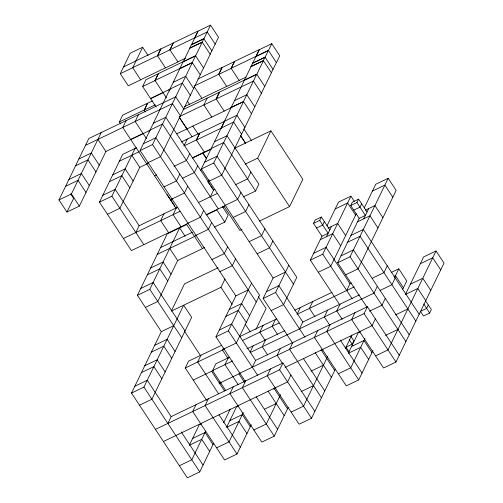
<?xml version="1.0" encoding="UTF-8"?>
<svg xmlns="http://www.w3.org/2000/svg" width="503" height="503" viewBox="0 0 503 503"><rect width="100%" height="100%" fill="white"/><g stroke="black" fill="none" stroke-linecap="round" stroke-linejoin="round"><path stroke-width="0.75" d="M150.039 130.308L105.888 151.497L79.38 206.085L66.962 212.046L58.983 199.936L88.811 138.52L175.736 96.802L183.708 108.918M135.967 60.825L160.803 48.904L157.489 55.732L132.654 67.647L140.683 79.845L128.265 85.806L120.286 73.69L130.227 53.217L142.645 47.257L148.102 55.544M58.983 199.936L71.401 193.976L101.229 132.559M142.645 47.257L132.704 67.729L120.286 73.69M66.962 212.046L73.589 198.402L70.653 193.938M119.381 121.946L122.694 115.124L147.53 103.203L144.216 110.031L119.381 121.946L120.638 123.857M126.064 120.638L122.751 127.466L176.012 208.349M142.632 86.522L145.945 79.694L158.363 73.734L155.05 80.562L142.632 86.522L156.156 107.064M166.418 97.827L154.993 80.48L158.307 73.652L195.56 55.776L203.589 67.974L210.216 54.324L202.187 42.126L203.847 38.718L211.876 50.91L218.503 37.266L210.524 25.15L198.107 31.111L191.48 44.754L203.897 38.8L210.524 25.15M169.907 49.772L173.221 42.944L198.056 31.029L194.743 37.851L169.907 49.772L177.936 61.963L165.518 67.924L157.489 55.732M138.482 114.678L135.169 121.506L146.536 138.771M188.65 223.125L131.39 250.607L99.481 202.156L122.675 154.383L136.476 147.763M99.481 202.156L111.899 196.195L135.093 148.423M179.829 68.559L183.142 61.737M140.123 150.529L179.885 68.641L192.303 62.68L152.541 144.568L140.123 150.529L235.838 295.883L215.957 336.828L245.338 381.456M147.348 163.72L139.759 167.361L119.877 208.305L107.46 214.265M154.993 80.48L192.247 62.598L195.56 55.776M200.225 74.714L203.539 67.892M210.166 54.242L211.82 50.828M135.829 232.531L139.142 225.709L177.779 207.167M183.928 145.927L187.242 139.098M194.579 85.862L218.723 74.274L222.037 67.446L197.893 79.034M179.011 116.822L203.853 104.901L211.788 117.092L224.206 111.132L216.177 98.94L219.49 92.118L256.744 74.237L264.773 86.434L271.4 72.784L263.371 60.586L265.031 57.179L273.06 69.37L276.373 62.548M179.778 174.088L176.465 180.91L164.047 186.871M189.719 153.616L186.406 160.438L173.988 166.399M184.62 145.593L196.346 139.966L199.666 133.144L181.036 142.079M218.723 74.274L226.752 86.466L239.17 80.505L231.141 68.314L234.455 61.492L259.29 49.571L201.301 168.989L273.091 278.008L263.151 298.48L292.532 343.109M163.978 213.788L160.664 220.616L168.643 232.726M176.396 207.833L173.082 214.655L181.061 226.765M187.757 186.198L184.444 193.026L172.026 198.981M197.698 165.726L194.384 172.548L182.658 178.181M213.674 443.231L199.754 471.889L187.336 477.85L131.503 393.057L161.325 331.64L137.401 295.305L167.222 233.889L186.538 224.615M137.401 295.305L149.819 289.344L179.64 227.928L185.098 236.215M231.072 107.491L243.49 101.537L256.744 74.237M201.301 168.989L213.725 163.035L243.546 101.619L231.129 107.573M271.765 43.692L268.451 50.514L256.033 56.474L259.347 49.652L271.765 43.692L279.737 55.808L276.424 62.63L268.395 50.432L265.081 57.26L252.663 63.221M209.72 184.607L207.991 181.992L209.009 179.892M186.286 223.961L202.508 248.595L177.672 260.51L157.791 301.454L145.373 307.415M203.709 210.424L200.395 217.252L187.977 223.206M210.336 196.78L213.649 189.952L215.032 189.291M251.469 113.647L264.723 86.353M271.35 72.702L273.003 69.288M211.688 222.54L208.374 229.362L195.956 235.322M131.503 393.057L143.921 387.103L183.683 305.208L191.662 317.324L151.9 399.212L139.482 405.173M214.467 227.048L224.816 222.081L228.129 215.259L222.251 206.331M240.962 192.548L237.649 199.37L225.231 205.331M250.903 172.076L247.589 178.898L235.171 184.859M245.074 164.198L257.662 158.156L270.916 130.855L302.825 179.307L289.571 206.607L259.485 221.043M227.639 246.766L224.325 253.587L211.908 259.548M248.941 204.658L245.627 211.486L233.21 217.441M243.15 196.969L255.568 191.014L258.882 184.186L226.979 135.735L214.561 141.695M218.101 267.759L184.519 283.874L171.265 311.168L220.943 287.332L225.017 278.932M235.611 258.875L232.298 265.703L219.88 271.658M206.595 400.394L185.255 367.982L188.568 361.16L221.685 345.265M167.851 423.438L171.165 416.616L282.925 362.977L314.834 411.435M200.986 355.2L197.673 362.022L218.585 393.78M264.892 228.884L261.579 235.712L249.161 241.666M215.957 336.828L228.375 330.873L251.569 283.101M272.871 241L269.558 247.822L257.14 253.782M196 404.695L192.687 411.517L224.59 459.975L237.007 454.014L251.261 424.67M225.721 390.548L212.568 370.573L215.881 363.751L229.682 357.13M223.502 348.057L222.508 350.101L227.966 358.394M208.418 398.734L205.105 405.563L237.007 454.014M228.299 357.79L224.986 364.618L238.139 384.588M219.126 383.846L220.119 381.802M205.696 431.115L191.781 459.78L179.364 465.734M255.901 329.484L266.1 308.49L258.341 296.701M263.151 298.48L275.569 292.52L288.823 265.226M233.254 386.82L229.94 393.642L261.849 442.093L274.267 436.132L288.181 407.474M250.154 352.012L253.135 345.875M263.075 325.403L259.762 332.225L265.219 340.512M339.726 304.755L310.345 260.133L321.939 236.247L313.488 223.407L315.142 219.993L321.354 217.013L329.805 229.852M313.488 223.407L319.694 220.427L321.354 217.013M223.615 422.759L230.242 409.109M245.671 380.859L242.358 387.681L274.267 436.132M252.299 367.209L255.612 360.387L367.379 306.755L399.281 355.206M265.553 339.915L262.239 346.737L267.697 355.024M275.493 319.443L272.18 326.265L277.637 334.552M324.385 221.616L322.725 225.03L316.519 228.01M326.969 225.891L338.506 202.124L350.924 196.164L354.288 201.269M326.491 236.68L331.464 226.444M243.282 412.554L229.035 441.898L216.617 447.859M310.345 260.133L322.763 254.172L350.924 196.164M270.507 368.938L267.194 375.766L299.103 424.218L311.52 418.257L335.375 369.12M280.448 348.466L277.134 355.294L282.592 363.581M297.015 314.35L300.329 307.522M367.045 307.352L337.658 262.723L359.192 218.365L350.742 205.526L352.396 202.118L358.608 199.138L367.058 211.977M350.742 205.526L356.948 202.546L358.608 199.138M155.433 429.399L279.611 369.806L282.925 362.977M292.865 342.505L289.552 349.334L321.461 397.785M299.492 328.861L302.806 322.033L359.381 294.89M312.747 301.561L309.433 308.389L314.891 316.676M356.25 213.737L330.735 266.282L318.317 272.242M361.638 203.74L359.978 207.154L353.772 210.128M364.222 208.016L375.76 184.249L388.184 178.288L396.157 190.404L358.048 268.879L345.63 274.839M363.744 218.799L368.718 208.563M280.536 394.679L266.288 424.023L253.87 429.983M290.904 375.093L287.59 381.915L163.412 441.508M337.658 262.723L350.075 256.763L388.184 178.288M317.701 330.59L314.388 337.412L346.297 385.864L358.714 379.903L372.962 350.56M327.642 310.118L324.328 316.94L329.786 325.227M330.119 324.63L326.805 331.452L358.714 379.903M340.066 304.158L336.752 310.98L342.203 319.273M346.693 290.508L350.006 283.686L351.383 283.026M327.73 356.325L303.542 406.141L291.124 412.102M354.961 312.709L351.647 319.537L383.55 367.989L395.968 362.028L444.017 263.082L436.038 250.966L423.62 256.926L405.726 293.777M345.316 348.648L351.943 335.004M239.881 373.169L364.065 313.576L367.379 306.755M377.319 286.282L374.006 293.104L250.513 352.364M387.26 265.81L383.946 272.632L372.214 278.26M364.983 338.45L350.736 367.794L338.318 373.754M394.44 277.788L398.785 268.847L406.757 280.957L402.758 289.194M375.351 318.864L372.038 325.686L285.113 367.404M385.292 298.392L381.978 305.214L369.56 311.175M395.232 277.92L391.919 284.742L380.193 290.376M436.038 250.966L387.989 349.918L375.571 355.873M428.317 305.007L426.663 308.414L420.451 311.395L423.482 315.997L429.694 313.017L431.348 309.609L425.4 300.568M123.6 66.868L136.017 60.907M194.793 37.932L207.211 31.972L215.19 44.088M203.847 38.718L191.429 44.673L189.769 48.087L202.187 42.126M140.626 79.763L165.462 67.842M177.88 61.882L185.469 58.241M173.258 82.291L185.676 76.33L193.649 88.446M169.945 89.113L182.363 83.152L190.335 95.268M150.554 98.55L170.561 88.949M150.604 98.632L163.022 92.671M152.415 100.971L147.58 103.285L144.267 110.113L155.308 104.813M231.141 68.314L268.395 50.432M252.613 63.139L265.031 57.179M85.497 145.342L172.422 103.624L180.395 115.74M250.953 66.547L263.371 60.586M251.01 66.629L263.427 60.668L256.8 74.318L244.383 80.279M184.62 106.579L189.449 104.266M201.866 98.305L226.702 86.384M239.12 80.423L246.017 77.116M78.87 158.992L91.288 153.031L99.261 165.141M153.377 123.235L165.795 117.274L213.649 189.952M183.017 109.667L207.167 98.079L203.816 104.982L216.233 99.022L219.547 92.2L207.129 98.154M75.557 165.814L87.975 159.853L95.947 171.969M150.064 130.057L162.482 124.096L218.315 208.89M130.673 139.494L143.091 133.534M216.177 98.94L253.43 81.058L261.409 93.174M68.924 179.464L81.348 173.504L89.32 185.613M143.437 143.707L155.855 137.747L259.542 295.217L236.347 342.983L223.929 348.944M234.385 100.669L246.803 94.709L254.782 106.825M65.61 186.286L78.034 180.326L86.007 192.442M119.362 161.212L139.369 151.61M176.553 133.899L211.826 117.017M224.156 111.05L231.053 107.743M112.735 174.855L125.153 168.895L133.132 181.011M224.501 121.223L236.919 115.262L244.892 127.378M148.096 162.645L160.514 156.685L200.276 74.796L192.247 62.598M146.625 163.72L148.693 162.727M109.421 181.684L121.839 175.723L129.818 187.833M221.188 128.045L233.606 122.091L241.578 134.2M102.794 195.327L115.212 189.367L139.142 225.709M211.247 148.517L223.665 142.563L255.568 191.014M154.597 175.836L156.672 174.843M192.599 157.709L204.325 152.076M211.279 148.85L204.381 152.157L196.346 139.966M192.504 158.124L211.166 149.108M204.614 162.167L217.038 156.207L296.795 277.335L283.541 304.636L271.123 310.596M234.536 148.316L270.916 130.855M200.477 170.234L201.86 169.574M209.279 181.105L221.697 175.145L251.519 113.728L243.49 101.537M207.991 181.992L209.393 181.319M170.555 200.062L172.623 199.069M123.411 238.491L179.98 211.342M198.61 202.407L217.233 193.466M205.897 214.85L225.904 205.249M206.488 214.932L216.837 209.965L224.816 222.081M222.339 207.569L224.407 206.576M160.595 247.533L192.328 232.304M194.479 236.397L196.547 235.404M157.282 254.361L194.535 236.479M150.655 268.005L163.073 262.05L171.045 274.16M147.341 274.833L159.759 268.872L167.732 280.982M241.993 229.437L239.9 230.443L223.942 206.217M202.458 248.513L204.526 247.52M140.714 288.477L153.132 282.523L185.035 330.974M335.193 208.952L347.611 202.992L355.59 215.102M372.446 191.071L384.864 185.11L392.843 197.226M328.013 228.098L337.67 223.464L345.649 235.574M365.266 210.223L374.924 205.582L382.902 217.698M321.939 236.247L328.151 233.266L319.694 220.427M359.192 218.365L365.404 215.391L356.948 202.546M320.285 239.661L332.703 233.7L340.676 245.81M357.539 221.779L369.957 215.818L377.935 227.934M313.658 253.305L326.076 247.344L350.006 283.686M350.912 235.429L363.329 229.469L419.162 314.262M161.325 331.64L173.742 325.686M235.838 295.883L248.256 289.929M273.091 278.008L285.509 272.048M347.598 242.251L360.016 236.291L415.849 321.084M154.698 345.291L167.115 339.33L175.094 351.446M229.211 309.534L241.629 303.573L249.601 315.689M266.464 291.658L278.882 285.698L302.806 322.033M340.971 255.901L353.389 249.941L409.222 334.734M151.384 352.113L163.802 346.158L171.781 358.268M225.897 316.356L238.315 310.401L246.288 322.511M144.757 365.763L157.175 359.802L165.154 371.918M219.27 330.006L231.688 324.045L255.612 360.387M141.444 372.585L153.861 366.63L161.84 378.74M134.817 386.235L147.234 380.274L171.165 416.616M239.623 336.658L276.876 318.783M294.815 310.169L332.068 292.293M185.255 367.982L224.577 349.107M242.515 340.5L279.083 322.957M297.707 314.017L354.282 286.867M391.196 272.488L398.785 268.847M394.088 276.329L395.471 275.669L403.444 287.779M420.307 263.748L432.725 257.788L440.703 269.904M246.929 348.856L284.874 330.647M212.568 370.573L232.575 360.972M193.234 380.092L213.241 370.491M410.366 284.22L422.784 278.26L430.763 290.376M220.547 382.689L239.862 373.421M219.817 383.519L221.194 382.852M405.393 294.456L417.811 288.496L425.79 300.612M320.945 350.685L323.014 349.692M360.267 331.817L358.199 332.81L348.258 353.282L360.676 347.322L368.655 359.431M395.452 314.928L407.87 308.968M351.572 346.454L363.99 340.5L371.969 352.609M201.313 423.796L199.245 424.79L189.304 445.262L201.722 439.308L209.694 451.417M238.567 405.921L236.498 406.914L226.557 427.387L238.975 421.426L246.954 433.542M273.751 389.039L275.82 388.046M311.005 371.157L323.423 365.197M385.512 335.4L397.93 329.44M192.618 438.44L205.035 432.479L213.008 444.595M229.871 420.565L242.289 414.604L250.268 426.714M264.503 409.178L276.229 403.551M301.064 391.63L313.482 385.669M423.74 303.982L429.694 313.017M350.075 256.763L405.908 341.556M243.88 129.013L251.431 140.488M364.065 313.576L395.968 362.028M322.763 254.172L352.15 298.795M257.662 158.156L289.571 206.607M240.711 135.722L245.747 143.374M240.566 135.835L245.602 143.487M194.309 86.83L201.917 98.387L189.499 104.347L187.349 101.078M350.887 336.325L353.81 340.757L352.15 344.171L345.945 347.152L348.975 351.754M349.233 339.739L352.911 345.322M340.254 340.015L362.028 373.081M168.87 89.697L169.731 91.005M192.8 126.033L197.975 133.892M213.725 163.035L293.482 284.164M179.433 117.457L186.99 128.931M202.891 153.082L206.67 158.816M179.345 117.457L192.071 136.791M202.854 153.157L206.632 158.891M321.134 349.862L334.715 370.491M210.581 185.921L212.738 189.191M275.569 292.52L304.95 337.148M315.23 352.76L331.402 377.313M144.216 110.031L145.53 112.024M303.428 358.551L324.775 390.963M148.989 130.642L149.85 131.949M152.541 144.568L256.228 302.039M167.235 194.623L174.793 206.098M279.611 369.806L311.52 418.257M220.943 287.332L232.147 304.359M245.087 324.001L250.255 331.854M131.78 155.251L139.759 167.361M273.94 388.215L287.521 408.838M228.375 330.873L257.756 375.496M268.036 391.108L284.208 415.66M97.915 139.381L105.888 151.497M169.7 248.4L177.672 260.51M256.234 396.898L277.581 429.31M238.862 373.836L244.471 382.343M111.899 196.195L143.808 244.647M211.549 371.239L224.483 390.881M184.632 331.471L200.584 355.696M149.819 289.344L181.721 337.796M218.981 414.78L240.321 447.186M71.401 193.976L79.38 206.085M181.3 432.002L203.067 465.068M143.921 387.103L199.754 471.889M160.853 48.986L157.54 55.814L169.957 49.854L173.271 43.025L160.853 48.986M189.826 48.169L183.199 61.819L195.617 55.858L202.244 42.208L189.826 48.169M222.093 67.528L218.78 74.356L231.198 68.395L234.511 61.573L222.093 67.528M199.716 133.226L196.403 140.048L221.238 128.127L224.552 121.305L199.716 133.226"/></g></svg>
